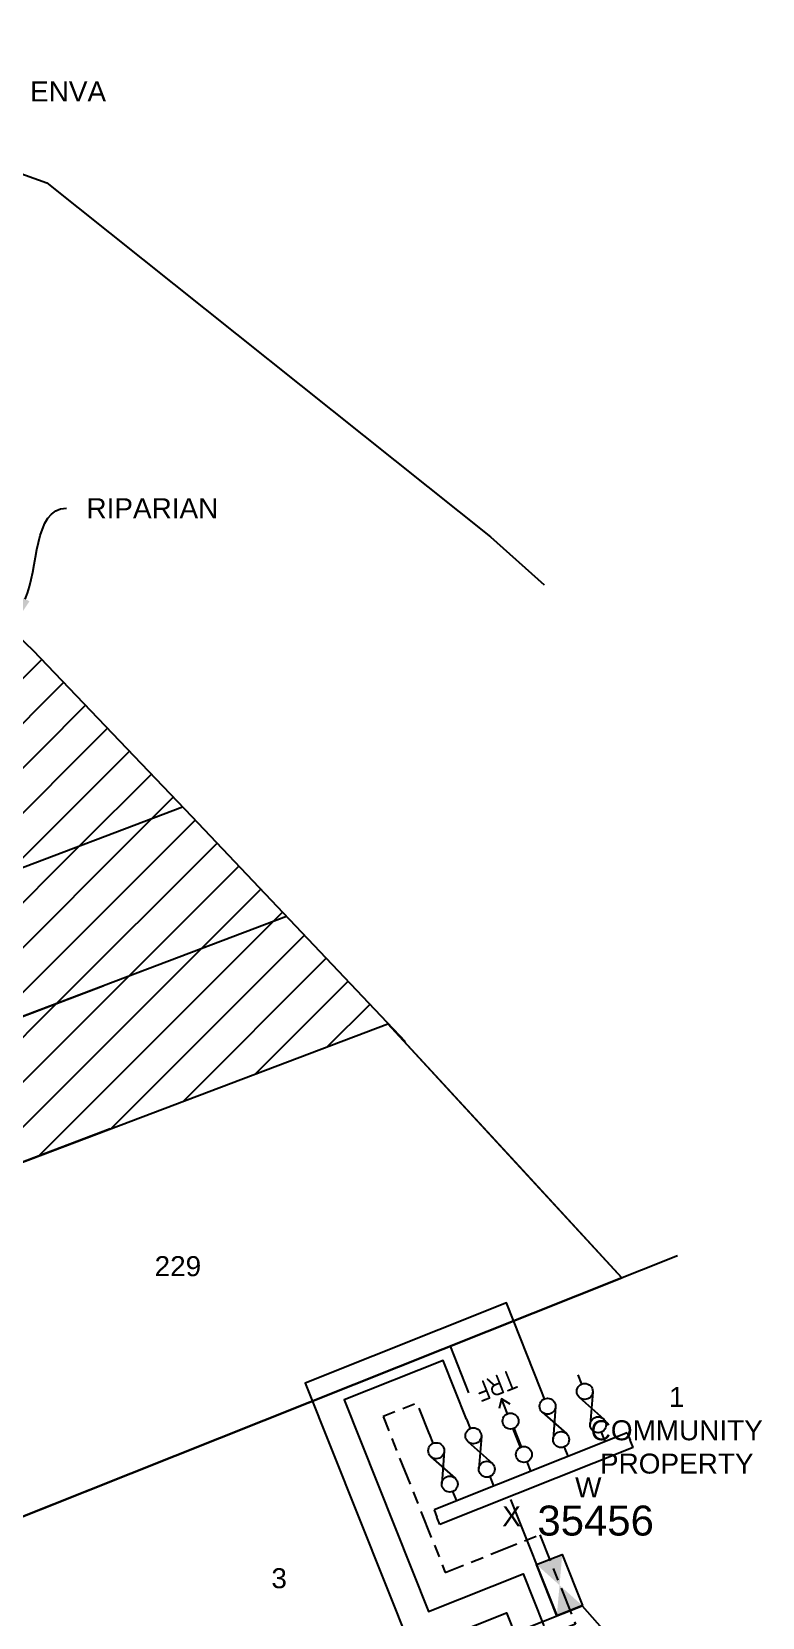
# Model space of a CAD drawing. Header units: metres. Extents: x 310835 to 311433, y 6270349 to 6270744.
# Drawn here: x 311359.8 to 311432.9, y 6270585.3 to 6270744 of the extents above; entities that cross this region are included whole.
import ezdxf
from ezdxf import colors
from ezdxf.entities.mleader import LeaderData, LeaderLine
from ezdxf.enums import TextEntityAlignment as Align
from ezdxf.math import Vec2, Vec3

# ---------------------------------------------------------------- set-up
doc = ezdxf.new("R2010")
doc.units = ezdxf.units.M
doc.header["$LTSCALE"] = 0.7
doc.linetypes.add('Cable Exist UG', pattern=[8.2, 4, -1.2, 1.8, -1.2])
doc.layers.get('0').update_dxf_attribs({"color": 6})
for name, color, linetype in [('_User Miscellaneous1', 3, 'Continuous'), ('_User_LV_Exist', 7, 'Continuous'), ('Cadastre Developer_SP_NEW', 4, 'Continuous'), ('Equip_LV_EXT', 5, 'Continuous'), ('Equip_LV_MOD', 5, 'Continuous'), ('Mains_LV_NEW_T84', 2, 'Continuous'), ('Sub_LV_EXT', 5, 'Continuous'), ('Sub_SP_EXT', 7, 'Continuous')]:
    doc.layers.add(name, color=color, linetype=linetype)
doc.styles.add('ARIAL', font='arial.ttf', dxfattribs={"height": 2})
doc.styles.add('iecARIAL', font='arial.ttf', dxfattribs={"height": 2})
doc.styles.add('IESYMBOL1', font='isocp.shx')
doc.styles.get("Standard").update_dxf_attribs({"font": 'arial.ttf'})
doc.styles.add('style1', font='iso3098b.shx')
doc.linetypes.add('Cable New UG', pattern='A,8,-1,["x",style1,S=3.5,R=0,X=0.35,Y=-1],-3.5', length=12.5)

# ---------------------------------------------------------------- blocks, each defined once
blk = doc.blocks.new('*U136')
blk.add_lwpolyline([(0, 1.375), (5.5, 1.375), (5.5, -1.375), (0, -1.375)], close=True)
blk.add_solid([(0, -1.375), (0, 1.375), (5.5, 1.375), (5.5, -1.375)])
for tag, height, flags, p in [('ASSET_NUM', 3, 8, (5.84, 2.545)), ('STREET_CODE', 0.2, 9, (5.34, 0.545)), ('OPERATING_VOLTAGE', 0.2, 9, (5.34, -0.055)), ('CONSTRUCTED_VOLTAGE', 0.2, 9, (5.34, 0.345)), ('NO_PHASES', 0.2, 9, (5.34, 0.145)), ('ORIENTATION', 0.2, 9, (5.34, -0.255)), ('OWNED_BY', 0.2, 9, (5.34, -0.455)), ('OPERATED_BY', 0.2, 9, (5.34, -0.655)), ('SECONDARY_VOLTAGE', 0.2, 9, (5.34, -1.055)), ('STATE', 0.2, 9, (5.34, -1.255)), ('SUBSTATION_TYPE', 0.2, 9, (5.34, -1.655)), ('MAINTAINED_BY', 0.2, 9, (5.34, -0.855)), ('PARENT', 0.2, 9, (5.34, -1.455)), ('Z', 0.2, 1, (5.34, -3.055)), ('STREETNAME', 0.2, 9, (5.34, -2.455)), ('SUBURB', 0.2, 9, (5.34, -2.655)), ('USAGE', 0.2, 9, (5.34, -1.855)), ('LEGEND', 0.2, 9, (5.34, -2.055)), ('LOCATION', 0.2, 9, (5.34, -2.255)), ('NOTES', 0.2, 9, (5.34, -2.855))]:
    blk.add_attdef(tag, text='', height=height, dxfattribs=dict(flags=flags)).set_placement(p, align=Align.MIDDLE_LEFT)
blk = doc.blocks.new('LV_UG_DFUSE_CLOSED_EXT')
for points in [[(1, 0), (0, 0)], [(5.04, 0.73), (2.16, -0.72)], [(5.05, -0.71), (2.16, 0.72)], [(6.2, 0.01), (7.2, 0.01)]]:
    blk.add_lwpolyline(points)
for centre in [(1.8, 0), (5.4, 0.01)]:
    blk.add_circle(centre, 0.8)
at = {"flags": 9}
for tag, p in [('ACTUAL_STATUS', (0, 0)), ('CONSTRUCTED_VOLTAGE', (0, -0.2)), ('OPERATING_VOLTAGE', (0, -0.6)), ('ORIENTATION', (0, -0.8)), ('STATE', (0, -1)), ('SWITCH_TYPE', (0, -1.2)), ('NO_PHASES', (0, -0.4)), ('USAGE', (0, -1.4)), ('NOTES', (0, -1.6))]:
    blk.add_attdef(tag, text='', height=0.2, dxfattribs=at).set_placement(p, align=Align.MIDDLE_LEFT)
at = {"flags": 1}
blk.add_attdef('Z', (0, 0), '', height=0.2, dxfattribs=at)
blk = doc.blocks.new('*U141')
h = blk.add_hatch(color=256)
edge = h.paths.add_edge_path()
edge.add_line((2.6, 0.05), (4.6, 0.05))
edge.add_arc((5.4, 0.01), 0.8, 177.2353, 184.4027)
edge.add_line((4.6, -0.05), (2.6, -0.05))
edge.add_arc((1.8, 0), 0.8, 356.4167, 363.5833)
for points in [[(1, 0), (0, 0)], [(2.6, 0.05), (4.6, 0.05)], [(6.2, 0.01), (7.2, 0.01)], [(2.6, -0.05), (4.6, -0.05)]]:
    blk.add_lwpolyline(points)
for centre in [(1.8, 0), (5.4, 0.01)]:
    blk.add_circle(centre, 0.8)
for centre, start, end in [((1.8, 0), 356.4167, 3.5833), ((5.4, 0.01), 177.2353, 184.4027)]:
    blk.add_arc(centre, 0.8, start, end)
at = {"layer": 'Sub_LV_EXT'}
blk.add_line((7.2, 0.01), (7.8, 0.01), dxfattribs=at)
blk.add_lwpolyline([(7, -0.59), (7.8, 0.01), (7, 0.61)], dxfattribs=at)
at = {"flags": 1}
blk.add_attdef('Z', (0, 0), '', height=0.2, dxfattribs=at)
at = {"layer": 'Sub_LV_EXT', "color": 7, "style": 'IESYMBOL1'}
blk.add_text('TRF', height=2, rotation=90, dxfattribs=at).set_placement((9.24, 0.01), align=Align.MIDDLE_CENTER)
at = {"layer": 'Sub_LV_EXT', "flags": 1}
for tag, p in [('ORIENTATION', (2.14, -1.53)), ('USAGE', (2.14, -1.14)), ('NOTES', (2.14, -3.07))]:
    blk.add_attdef(tag, p, '', height=0.2, dxfattribs=at)

msp = doc.modelspace()

# ---------------------------------------------------------------- hatches: boundary and pattern name
at = {"layer": '_User Miscellaneous1'}
h = msp.add_hatch(dxfattribs=at)
h.set_pattern_fill('ANSI31', color=256)
h.paths.add_polyline_path([(311374.87, 6270666.46), (311359.89, 6270682.14), (311359.68, 6270682.34), (311350.89, 6270673.99, -0.309069), (311337.96, 6270669.97), (311289.59, 6270647.08), (311285.86, 6270644.64, -0.018403), (311293.8, 6270639.07, -0.006917), (311296.68, 6270636.83)])
h.paths.add_polyline_path([(311327.81, 6270655.65), (311331.94, 6270655.65), (311331.94, 6270658.71), (311327.81, 6270658.71)], flags=24)
h = msp.add_hatch(dxfattribs=at)
h.set_pattern_fill('ANSI31', color=256)
h.paths.add_polyline_path([(311385.28, 6270655.48), (311375.8, 6270665.49), (311374.87, 6270666.46), (311296.68, 6270636.83, -0.024816), (311306.45, 6270628.15, -0.004934), (311308.29, 6270626.31)])
h.paths.add_polyline_path([(311337.02, 6270643.82), (311341.15, 6270643.82), (311341.15, 6270646.89), (311337.02, 6270646.89)], flags=24)
h = msp.add_hatch(dxfattribs=at)
h.set_pattern_fill('ANSI31', color=256)
h.paths.add_polyline_path([(311395.45, 6270644.75), (311385.28, 6270655.48), (311308.29, 6270626.31, -0.027653), (311317.9, 6270615.36)])
h.paths.add_polyline_path([(311345.15, 6270632.62), (311349.28, 6270632.62), (311349.28, 6270635.68), (311345.15, 6270635.68)], flags=24)

# ---------------------------------------------------------------- linework, layer by layer
at = {"layer": '_User_LV_Exist', "color": 7, "linetype": 'Cable Exist UG', "flags": 128}
for points in [[(311399.59, 6270603.68), (311398.35, 6270606.78), (311394.94, 6270605.42), (311401.16, 6270589.83), (311410.62, 6270593.6)], [(311410.62, 6270593.6), (311414.19, 6270584.65), (311365.71, 6270565.39)]]:
    msp.add_lwpolyline(points, dxfattribs=at)
at = {"layer": 'Cadastre Developer_SP_NEW'}
for p, q in [((311341.6, 6270699.57), (311359.89, 6270682.14)), ((311359.89, 6270682.14), (311375.8, 6270665.49)), ((311296.68, 6270636.83), (311374.87, 6270666.46)), ((311375.8, 6270665.49), (311397.16, 6270642.95)), ((311385.28, 6270655.48), (311308.29, 6270626.31)), ((311308.29, 6270626.31), (311366.94, 6270648.53)), ((311308.29, 6270626.31), (311366.94, 6270648.53)), ((311317.9, 6270615.36), (311395.41, 6270644.73)), ((311408.51, 6270630.51), (311395.41, 6270644.73)), ((311418.83, 6270619.31), (311395.41, 6270644.73)), ((311395.41, 6270644.73), (311408.51, 6270630.51)), ((311367.63, 6270634.21), (311317.9, 6270615.36)), ((311408.51, 6270630.51), (311418.84, 6270619.3)), ((311336.24, 6270586.42), (311418.84, 6270619.3)), ((311418.84, 6270619.3), (311336.24, 6270586.42))]:
    msp.add_line(p, q, dxfattribs=at)
at = {"layer": 'Cadastre Developer_SP_NEW', "flags": 128}
msp.add_lwpolyline([(311149.07, 6270701.76), (311161, 6270708.16), (311173.29, 6270713.82), (311185.9, 6270718.75), (311231.34, 6270733.62), (311267.91, 6270744.02), (311300.71, 6270742.14), (311327.98, 6270739.06), (311347.17, 6270733.97), (311361.3, 6270728.9), (311405.69, 6270693.46), (311411.06, 6270688.67)], dxfattribs=at)
at = {"layer": 'Cadastre Developer_SP_NEW'}
for points in [[(311424.39, 6270621.52), (311336.24, 6270586.42)], [(311401.65, 6270612.46), (311403.49, 6270607.81)], [(311412.35, 6270585.52), (311407.71, 6270597.14)], [(311347.12, 6270563.92), (311352.35, 6270561.7), (311414.87, 6270586.5), (311430.4, 6270568.88)]]:
    msp.add_lwpolyline(points, dxfattribs=at)
at = {"layer": 'Equip_LV_MOD'}
for p, q in [((311419.36, 6270603.81), (311400.04, 6270596.11)), ((311419.36, 6270603.81), (311419.65, 6270603.07)), ((311419.95, 6270602.33), (311400.63, 6270594.62)), ((311419.95, 6270602.33), (311419.65, 6270603.07)), ((311400.04, 6270596.11), (311400.33, 6270595.37)), ((311400.63, 6270594.62), (311400.33, 6270595.37))]:
    msp.add_line(p, q, dxfattribs=at)
at = {"layer": 'Mains_LV_NEW_T84', "linetype": 'Cable New UG', "flags": 128}
for points in [[(311410.73, 6270608.13), (311407.28, 6270616.8), (311387.15, 6270608.77), (311397.81, 6270582.03), (311407.27, 6270585.8), (311408.24, 6270583.36)], [(311403.3, 6270605.17), (311400.96, 6270611.05), (311391.05, 6270607.1), (311399.49, 6270585.93), (311408.94, 6270589.7), (311411.03, 6270584.47)]]:
    msp.add_lwpolyline(points, dxfattribs=at)

# ---------------------------------------------------------------- block references
at = {"layer": 'Equip_LV_EXT', "rotation": 111.7374285523194}
for name, p in [('*U141', (311409.7, 6270599.96)), ('LV_UG_DFUSE_CLOSED_EXT', (311417.12, 6270602.93)), ('LV_UG_DFUSE_CLOSED_EXT', (311413.41, 6270601.45)), ('LV_UG_DFUSE_CLOSED_EXT', (311405.98, 6270598.49)), ('LV_UG_DFUSE_CLOSED_EXT', (311402.27, 6270597))]:
    msp.add_blockref(name, p, dxfattribs=at)
at = {"layer": 'Sub_SP_EXT'}
ref = msp.add_blockref('*U136', (311413.6, 6270586), dxfattribs=dict(at, rotation=111.514366687688))
ref.add_attrib('ASSET_NUM_001', '35456', (311410.38, 6270593.52), dxfattribs={"layer": '0', "height": 3})

# ---------------------------------------------------------------- texts
at = {"layer": 'Cadastre Developer_SP_NEW', "style": 'ARIAL'}
for s, p in [('229', (311374.41, 6270619.48)), ('3', (311384.54, 6270588.25))]:
    msp.add_text(s, height=2, dxfattribs=at).set_placement(p, align=Align.CENTER)
at = {"layer": 'Cadastre Developer_SP_NEW', "insert": (311424.32, 6270608.39), "char_height": 2, "width": 33.3738, "attachment_point": 2, "style": 'ARIAL'}
msp.add_mtext('1\\PCOMMUNITY \\PPROPERTY', dxfattribs=at)
at = {"layer": 'Equip_LV_EXT', "char_height": 2, "width": 1.1319, "attachment_point": 1, "style": 'iecARIAL'}
for s, insert in [('W', (311414.15, 6270599.35)), ('X', (311406.86, 6270596.45))]:
    msp.add_mtext(s, dxfattribs=dict(at, insert=insert))

# ---------------------------------------------------------------- leaders
at = {"layer": '_User Miscellaneous1', "color": 7}
ml = msp.add_multileader_mtext('Standard', dxfattribs=at)
ml.set_content('ENVA', color=7, style='ARIAL')
ml.set_leader_properties(color=4)
ml.build(insert=Vec2(0, 0))
ml.multileader.update_dxf_attribs({"leader_type": 2, "arrow_head_size": 3})
ctx = ml.context
ctx.base_point, ctx.char_height, ctx.arrow_head_size, ctx.plane_origin = Vec3(311357.62, 6270738.04), 2, 3, Vec3(311370.83, 6270754.03)
ctx.attachment_type = 1
notes = []
notes.append((ctx, [(1, (1, 1, 0), (311349.62, 6270738.04), (1, 0), 8, [(0, [(311353.07, 6270731.85)], 0, [])])]))
ctx.mtext.insert, ctx.mtext.flow_direction = Vec3(311359.62, 6270739.04), 5
ml = msp.add_multileader_mtext('Standard', dxfattribs=at)
ml.set_content('RIPARIAN', color=7, style='ARIAL')
ml.set_leader_properties(color=4)
ml.build(insert=Vec2(0, 0))
ml.multileader.update_dxf_attribs({"leader_type": 2, "arrow_head_size": 3})
ctx = ml.context
ctx.base_point, ctx.char_height, ctx.arrow_head_size, ctx.plane_origin = Vec3(311363.26, 6270696.33), 2, 3, Vec3(311357.88, 6270684.5)
ctx.attachment_type = 1
notes.append((ctx, [(1, (1, 1, 0), (311355.26, 6270696.33), (1, 0), 8, [(0, [(311357.88, 6270684.5)], 0, [])])]))
ctx.mtext.insert, ctx.mtext.flow_direction = Vec3(311365.26, 6270697.33), 5
for ctx, leaders in notes:
    for number, flags, end, landing, length, lines in leaders:
        leader = LeaderData()
        leader.index, (leader.has_last_leader_line, leader.has_dogleg_vector, leader.attachment_direction) = number, flags
        leader.last_leader_point, leader.dogleg_vector, leader.dogleg_length = Vec3(end), Vec3(landing), length
        for number, points, colour, breaks in lines:
            line = LeaderLine()
            line.index, line.vertices, line.color, line.breaks = number, Vec3.list(points), colors.encode_raw_color(colour), breaks
            leader.lines.append(line)
        ctx.leaders.append(leader)

doc.saveas('drawing.dxf')
